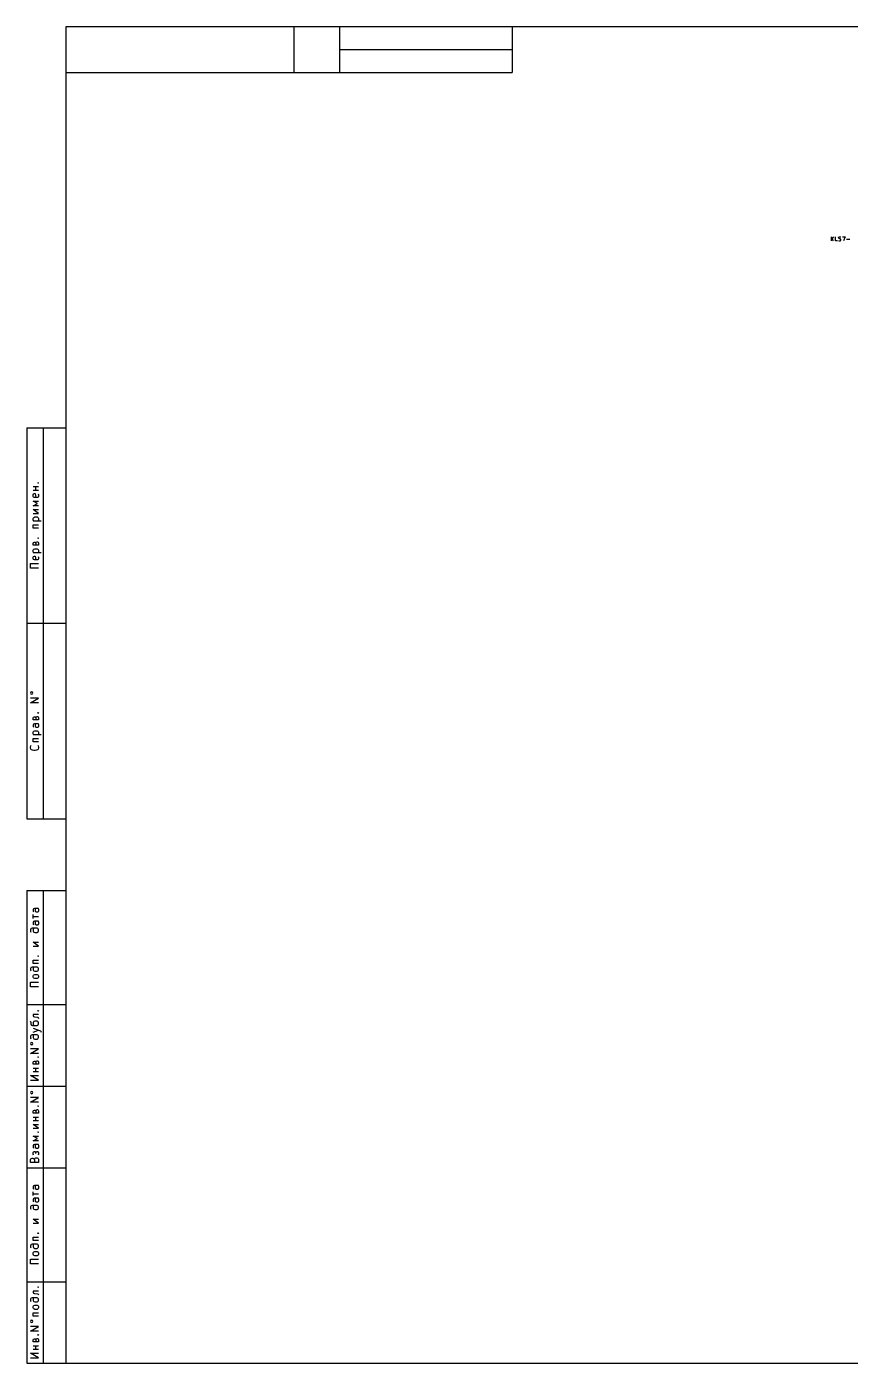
# Model space of a CAD drawing. Extents: x 0.3 to 23.2, y -16.5 to -0.2.
# Drawn here: x 0.31 to 10.26, y -16.34 to -0.2 of the extents above; entities that cross this region are included whole.
import ezdxf

# ---------------------------------------------------------------- set-up
doc = ezdxf.new("R2010")
doc.units = 0
doc.header["$MEASUREMENT"] = 0
doc.layers.add('CYAN2', color=4, linetype='CONTINUOUS')
doc.layers.add('RED2', color=1, linetype='CONTINUOUS')

msp = doc.modelspace()

# ---------------------------------------------------------------- linework, layer by layer
at = {"layer": 'CYAN2', "linetype": 'CONTINUOUS'}
for p, q in [((10.036, -2.783), (10.036, -2.733)), ((10.064, -2.733), (10.036, -2.761)), ((10.086, -2.783), (10.086, -2.733)), ((10.124, -2.742), (10.126, -2.738)), ((10.124, -2.747), (10.124, -2.742)), ((10.126, -2.738), (10.129, -2.735)), ((10.129, -2.735), (10.133, -2.733)), ((10.133, -2.733), (10.145, -2.733)), ((10.145, -2.733), (10.152, -2.735)), ((10.169, -2.733), (10.202, -2.733)), ((10.202, -2.733), (10.181, -2.783)), ((10.064, -2.783), (10.043, -2.754)), ((10.11, -2.783), (10.086, -2.783)), ((10.126, -2.752), (10.124, -2.747)), ((10.124, -2.78), (10.131, -2.783)), ((10.129, -2.754), (10.126, -2.752)), ((10.133, -2.757), (10.129, -2.754)), ((10.131, -2.783), (10.143, -2.783)), ((10.143, -2.759), (10.133, -2.757)), ((10.148, -2.761), (10.143, -2.759)), ((10.143, -2.783), (10.148, -2.78)), ((10.15, -2.764), (10.148, -2.761)), ((10.148, -2.78), (10.15, -2.778)), ((10.152, -2.769), (10.15, -2.764)), ((10.15, -2.778), (10.152, -2.773)), ((10.152, -2.773), (10.152, -2.769)), ((10.221, -2.764), (10.26, -2.764))]:
    msp.add_line(p, q, dxfattribs=at)
at = {"layer": 'RED2', "linetype": 'CONTINUOUS'}
for p, q in [((23.189, -0.197), (0.787, -0.197)), ((0.787, -0.197), (0.787, -16.338)), ((3.543, -0.197), (3.543, -0.748)), ((4.094, -0.197), (4.094, -0.748)), ((6.181, -0.197), (6.181, -0.748)), ((4.094, -0.472), (6.181, -0.472)), ((0.787, -0.748), (3.543, -0.748)), ((3.543, -0.748), (4.094, -0.748)), ((4.094, -0.748), (6.181, -0.748)), ((0.315, -5.039), (0.787, -5.039)), ((0.315, -5.039), (0.315, -9.763)), ((0.512, -5.039), (0.512, -9.763)), ((0.393, -5.751), (0.458, -5.751)), ((0.393, -5.794), (0.458, -5.794)), ((0.426, -5.794), (0.426, -5.751)), ((0.449, -5.704), (0.454, -5.7)), ((0.454, -5.709), (0.449, -5.704)), ((0.449, -5.704), (0.458, -5.704)), ((0.454, -5.7), (0.458, -5.704)), ((0.458, -5.704), (0.454, -5.709)), ((0.393, -5.85), (0.397, -5.84)), ((0.393, -5.869), (0.393, -5.85)), ((0.397, -5.878), (0.393, -5.869)), ((0.444, -5.953), (0.393, -5.925)), ((0.393, -5.925), (0.458, -5.925)), ((0.393, -5.981), (0.444, -5.953)), ((0.397, -5.84), (0.407, -5.836)), ((0.407, -5.883), (0.397, -5.878)), ((0.407, -5.836), (0.416, -5.836)), ((0.444, -5.883), (0.407, -5.883)), ((0.416, -5.836), (0.426, -5.883)), ((0.454, -5.878), (0.444, -5.883)), ((0.454, -5.84), (0.458, -5.85)), ((0.458, -5.869), (0.454, -5.878)), ((0.458, -5.85), (0.458, -5.869)), ((0.458, -5.981), (0.393, -5.981)), ((0.458, -6.075), (0.393, -6.028)), ((0.393, -6.028), (0.458, -6.028)), ((0.393, -6.075), (0.458, -6.075)), ((0.393, -6.136), (0.397, -6.126)), ((0.397, -6.126), (0.402, -6.122)), ((0.402, -6.122), (0.412, -6.117)), ((0.412, -6.117), (0.44, -6.117)), ((0.44, -6.117), (0.449, -6.122)), ((0.449, -6.122), (0.454, -6.126)), ((0.454, -6.126), (0.458, -6.136)), ((0.393, -6.154), (0.393, -6.136)), ((0.397, -6.164), (0.393, -6.154)), ((0.393, -6.164), (0.491, -6.164)), ((0.393, -6.253), (0.393, -6.211)), ((0.393, -6.211), (0.458, -6.211)), ((0.458, -6.253), (0.393, -6.253)), ((0.458, -6.154), (0.454, -6.164)), ((0.458, -6.136), (0.458, -6.154)), ((0.393, -6.436), (0.397, -6.426)), ((0.393, -6.459), (0.393, -6.436)), ((0.397, -6.426), (0.407, -6.422)), ((0.407, -6.422), (0.412, -6.422)), ((0.412, -6.422), (0.421, -6.426)), ((0.421, -6.426), (0.426, -6.436)), ((0.426, -6.436), (0.43, -6.422)), ((0.426, -6.436), (0.426, -6.459)), ((0.43, -6.422), (0.44, -6.417)), ((0.44, -6.417), (0.444, -6.417)), ((0.444, -6.417), (0.454, -6.422)), ((0.449, -6.375), (0.454, -6.37)), ((0.454, -6.379), (0.449, -6.375)), ((0.449, -6.375), (0.458, -6.375)), ((0.454, -6.37), (0.458, -6.375)), ((0.458, -6.375), (0.454, -6.379)), ((0.454, -6.422), (0.458, -6.431)), ((0.458, -6.431), (0.458, -6.459)), ((0.458, -6.459), (0.393, -6.459)), ((0.393, -6.52), (0.397, -6.511)), ((0.393, -6.539), (0.393, -6.52)), ((0.397, -6.548), (0.393, -6.539)), ((0.393, -6.548), (0.491, -6.548)), ((0.393, -6.604), (0.397, -6.595)), ((0.393, -6.623), (0.393, -6.604)), ((0.397, -6.511), (0.402, -6.506)), ((0.397, -6.595), (0.407, -6.59)), ((0.402, -6.506), (0.412, -6.501)), ((0.407, -6.59), (0.416, -6.59)), ((0.412, -6.501), (0.44, -6.501)), ((0.416, -6.59), (0.426, -6.637)), ((0.44, -6.501), (0.449, -6.506)), ((0.449, -6.506), (0.454, -6.511)), ((0.454, -6.511), (0.458, -6.52)), ((0.458, -6.539), (0.454, -6.548)), ((0.454, -6.595), (0.458, -6.604)), ((0.458, -6.52), (0.458, -6.539)), ((0.458, -6.604), (0.458, -6.623)), ((0.36, -6.736), (0.36, -6.679)), ((0.36, -6.679), (0.458, -6.679)), ((0.458, -6.736), (0.36, -6.736)), ((0.397, -6.632), (0.393, -6.623)), ((0.407, -6.637), (0.397, -6.632)), ((0.444, -6.637), (0.407, -6.637)), ((0.454, -6.632), (0.444, -6.637)), ((0.458, -6.623), (0.454, -6.632)), ((0.315, -7.401), (0.787, -7.401)), ((0.374, -8.231), (0.365, -8.235)), ((0.383, -8.235), (0.374, -8.231)), ((0.365, -8.235), (0.36, -8.245)), ((0.36, -8.245), (0.365, -8.254)), ((0.36, -8.362), (0.458, -8.306)), ((0.458, -8.306), (0.36, -8.306)), ((0.458, -8.362), (0.36, -8.362)), ((0.365, -8.254), (0.374, -8.259)), ((0.374, -8.259), (0.383, -8.254)), ((0.388, -8.245), (0.383, -8.235)), ((0.383, -8.254), (0.388, -8.245)), ((0.393, -8.545), (0.397, -8.535)), ((0.393, -8.568), (0.393, -8.545)), ((0.397, -8.535), (0.407, -8.531)), ((0.407, -8.531), (0.412, -8.531)), ((0.412, -8.531), (0.421, -8.535)), ((0.421, -8.535), (0.426, -8.545)), ((0.426, -8.545), (0.43, -8.531)), ((0.426, -8.545), (0.426, -8.568)), ((0.43, -8.531), (0.44, -8.526)), ((0.44, -8.526), (0.444, -8.526)), ((0.444, -8.526), (0.454, -8.531)), ((0.449, -8.484), (0.454, -8.479)), ((0.454, -8.489), (0.449, -8.484)), ((0.449, -8.484), (0.458, -8.484)), ((0.454, -8.479), (0.458, -8.484)), ((0.458, -8.484), (0.454, -8.489)), ((0.454, -8.531), (0.458, -8.54)), ((0.458, -8.54), (0.458, -8.568)), ((0.458, -8.568), (0.393, -8.568)), ((0.397, -8.62), (0.393, -8.629)), ((0.393, -8.629), (0.393, -8.648)), ((0.393, -8.648), (0.397, -8.657)), ((0.393, -8.718), (0.397, -8.709)), ((0.407, -8.615), (0.397, -8.62)), ((0.397, -8.709), (0.402, -8.704)), ((0.402, -8.704), (0.412, -8.699)), ((0.458, -8.615), (0.407, -8.615)), ((0.412, -8.699), (0.44, -8.699)), ((0.421, -8.624), (0.416, -8.615)), ((0.421, -8.648), (0.421, -8.624)), ((0.426, -8.657), (0.421, -8.648)), ((0.435, -8.662), (0.426, -8.657)), ((0.444, -8.662), (0.435, -8.662)), ((0.44, -8.699), (0.449, -8.704)), ((0.454, -8.657), (0.444, -8.662)), ((0.449, -8.704), (0.454, -8.709)), ((0.454, -8.615), (0.458, -8.624)), ((0.458, -8.648), (0.454, -8.657)), ((0.454, -8.709), (0.458, -8.718)), ((0.458, -8.624), (0.458, -8.648)), ((0.365, -8.882), (0.369, -8.878)), ((0.393, -8.737), (0.393, -8.718)), ((0.397, -8.746), (0.393, -8.737)), ((0.393, -8.746), (0.491, -8.746)), ((0.393, -8.835), (0.393, -8.793)), ((0.393, -8.793), (0.458, -8.793)), ((0.458, -8.835), (0.393, -8.835)), ((0.449, -8.878), (0.454, -8.882)), ((0.458, -8.737), (0.454, -8.746)), ((0.458, -8.718), (0.458, -8.737)), ((0.36, -8.896), (0.365, -8.882)), ((0.36, -8.906), (0.36, -8.896)), ((0.365, -8.92), (0.36, -8.906)), ((0.374, -8.929), (0.365, -8.92)), ((0.383, -8.934), (0.374, -8.929)), ((0.402, -8.938), (0.383, -8.934)), ((0.416, -8.938), (0.402, -8.938)), ((0.435, -8.934), (0.416, -8.938)), ((0.444, -8.929), (0.435, -8.934)), ((0.454, -8.92), (0.444, -8.929)), ((0.454, -8.882), (0.458, -8.896)), ((0.458, -8.906), (0.454, -8.92)), ((0.458, -8.896), (0.458, -8.906)), ((0.315, -9.763), (0.787, -9.763)), ((0.315, -10.629), (0.787, -10.629)), ((0.315, -10.629), (0.315, -16.338)), ((0.512, -10.629), (0.512, -16.338)), ((0.397, -10.85), (0.393, -10.859)), ((0.393, -10.859), (0.393, -10.878)), ((0.393, -10.878), (0.397, -10.887)), ((0.393, -10.967), (0.393, -10.92)), ((0.393, -10.944), (0.458, -10.944)), ((0.407, -10.845), (0.397, -10.85)), ((0.458, -10.845), (0.407, -10.845)), ((0.421, -10.854), (0.416, -10.845)), ((0.421, -10.878), (0.421, -10.854)), ((0.426, -10.887), (0.421, -10.878)), ((0.435, -10.892), (0.426, -10.887)), ((0.444, -10.892), (0.435, -10.892)), ((0.454, -10.887), (0.444, -10.892)), ((0.454, -10.845), (0.458, -10.854)), ((0.458, -10.878), (0.454, -10.887)), ((0.458, -10.854), (0.458, -10.878)), ((0.365, -11.093), (0.36, -11.103)), ((0.36, -11.103), (0.36, -11.122)), ((0.36, -11.122), (0.365, -11.131)), ((0.369, -11.089), (0.365, -11.093)), ((0.379, -11.084), (0.369, -11.089)), ((0.44, -11.084), (0.379, -11.084)), ((0.397, -11.004), (0.393, -11.014)), ((0.393, -11.014), (0.393, -11.033)), ((0.393, -11.033), (0.397, -11.042)), ((0.397, -11.089), (0.393, -11.098)), ((0.393, -11.098), (0.393, -11.117)), ((0.393, -11.117), (0.397, -11.126)), ((0.407, -11), (0.397, -11.004)), ((0.402, -11.084), (0.397, -11.089)), ((0.397, -11.126), (0.402, -11.131)), ((0.402, -11.131), (0.412, -11.136)), ((0.458, -11), (0.407, -11)), ((0.412, -11.136), (0.44, -11.136)), ((0.421, -11.009), (0.416, -11)), ((0.421, -11.033), (0.421, -11.009)), ((0.426, -11.042), (0.421, -11.033)), ((0.435, -11.047), (0.426, -11.042)), ((0.444, -11.047), (0.435, -11.047)), ((0.449, -11.089), (0.44, -11.084)), ((0.44, -11.136), (0.449, -11.131)), ((0.454, -11.042), (0.444, -11.047)), ((0.454, -11.093), (0.449, -11.089)), ((0.449, -11.131), (0.454, -11.126)), ((0.454, -11), (0.458, -11.009)), ((0.458, -11.033), (0.454, -11.042)), ((0.458, -11.103), (0.454, -11.093)), ((0.454, -11.126), (0.458, -11.117)), ((0.458, -11.009), (0.458, -11.033)), ((0.458, -11.117), (0.458, -11.103)), ((0.458, -11.3), (0.393, -11.253)), ((0.393, -11.253), (0.458, -11.253)), ((0.393, -11.3), (0.458, -11.3)), ((0.449, -11.422), (0.454, -11.417)), ((0.454, -11.426), (0.449, -11.422)), ((0.449, -11.422), (0.458, -11.422)), ((0.454, -11.417), (0.458, -11.422)), ((0.458, -11.422), (0.454, -11.426)), ((0.365, -11.562), (0.36, -11.572)), ((0.36, -11.572), (0.36, -11.59)), ((0.36, -11.59), (0.365, -11.6)), ((0.369, -11.558), (0.365, -11.562)), ((0.379, -11.553), (0.369, -11.558)), ((0.44, -11.553), (0.379, -11.553)), ((0.393, -11.511), (0.393, -11.468)), ((0.393, -11.468), (0.458, -11.468)), ((0.458, -11.511), (0.393, -11.511)), ((0.397, -11.558), (0.393, -11.567)), ((0.393, -11.567), (0.393, -11.586)), ((0.393, -11.586), (0.397, -11.595)), ((0.402, -11.553), (0.397, -11.558)), ((0.397, -11.595), (0.402, -11.6)), ((0.402, -11.6), (0.412, -11.604)), ((0.412, -11.604), (0.44, -11.604)), ((0.449, -11.558), (0.44, -11.553)), ((0.44, -11.604), (0.449, -11.6)), ((0.454, -11.562), (0.449, -11.558)), ((0.449, -11.6), (0.454, -11.595)), ((0.458, -11.572), (0.454, -11.562)), ((0.454, -11.595), (0.458, -11.586)), ((0.458, -11.586), (0.458, -11.572)), ((0.36, -11.792), (0.36, -11.736)), ((0.36, -11.736), (0.458, -11.736)), ((0.393, -11.661), (0.397, -11.651)), ((0.393, -11.675), (0.393, -11.661)), ((0.397, -11.684), (0.393, -11.675)), ((0.397, -11.651), (0.402, -11.647)), ((0.402, -11.689), (0.397, -11.684)), ((0.402, -11.647), (0.412, -11.642)), ((0.412, -11.693), (0.402, -11.689)), ((0.412, -11.642), (0.44, -11.642)), ((0.44, -11.693), (0.412, -11.693)), ((0.44, -11.642), (0.449, -11.647)), ((0.449, -11.689), (0.44, -11.693)), ((0.449, -11.647), (0.454, -11.651)), ((0.454, -11.684), (0.449, -11.689)), ((0.454, -11.651), (0.458, -11.661)), ((0.458, -11.675), (0.454, -11.684)), ((0.458, -11.661), (0.458, -11.675)), ((0.458, -11.792), (0.36, -11.792)), ((0.315, -12.007), (0.787, -12.007)), ((0.449, -12.08), (0.454, -12.075)), ((0.454, -12.085), (0.449, -12.08)), ((0.449, -12.08), (0.458, -12.08)), ((0.454, -12.075), (0.458, -12.08)), ((0.458, -12.08), (0.454, -12.085)), ((0.355, -12.207), (0.36, -12.211)), ((0.36, -12.211), (0.365, -12.221)), ((0.365, -12.221), (0.365, -12.239)), ((0.365, -12.239), (0.369, -12.249)), ((0.369, -12.249), (0.374, -12.254)), ((0.374, -12.254), (0.383, -12.258)), ((0.383, -12.258), (0.44, -12.258)), ((0.458, -12.127), (0.393, -12.127)), ((0.393, -12.127), (0.393, -12.141)), ((0.393, -12.141), (0.397, -12.15)), ((0.397, -12.216), (0.393, -12.225)), ((0.393, -12.225), (0.393, -12.244)), ((0.393, -12.244), (0.397, -12.254)), ((0.397, -12.15), (0.407, -12.155)), ((0.402, -12.211), (0.397, -12.216)), ((0.397, -12.254), (0.402, -12.258)), ((0.412, -12.207), (0.402, -12.211)), ((0.407, -12.155), (0.444, -12.16)), ((0.44, -12.207), (0.412, -12.207)), ((0.449, -12.211), (0.44, -12.207)), ((0.44, -12.258), (0.449, -12.254)), ((0.444, -12.16), (0.454, -12.164)), ((0.454, -12.216), (0.449, -12.211)), ((0.449, -12.254), (0.454, -12.249)), ((0.454, -12.164), (0.458, -12.174)), ((0.458, -12.225), (0.454, -12.216)), ((0.454, -12.249), (0.458, -12.239)), ((0.458, -12.239), (0.458, -12.225)), ((0.365, -12.38), (0.36, -12.389)), ((0.36, -12.389), (0.36, -12.408)), ((0.36, -12.408), (0.365, -12.418)), ((0.369, -12.375), (0.365, -12.38)), ((0.379, -12.371), (0.369, -12.375)), ((0.44, -12.371), (0.379, -12.371)), ((0.393, -12.291), (0.458, -12.314)), ((0.393, -12.338), (0.458, -12.314)), ((0.397, -12.375), (0.393, -12.385)), ((0.393, -12.385), (0.393, -12.403)), ((0.393, -12.403), (0.397, -12.413)), ((0.402, -12.371), (0.397, -12.375)), ((0.397, -12.413), (0.402, -12.418)), ((0.402, -12.418), (0.412, -12.422)), ((0.412, -12.422), (0.44, -12.422)), ((0.449, -12.375), (0.44, -12.371)), ((0.44, -12.422), (0.449, -12.418)), ((0.454, -12.38), (0.449, -12.375)), ((0.449, -12.418), (0.454, -12.413)), ((0.458, -12.389), (0.454, -12.38)), ((0.454, -12.413), (0.458, -12.403)), ((0.458, -12.314), (0.482, -12.324)), ((0.458, -12.403), (0.458, -12.389)), ((0.482, -12.324), (0.487, -12.328)), ((0.487, -12.328), (0.491, -12.338)), ((0.365, -12.469), (0.36, -12.478)), ((0.36, -12.478), (0.365, -12.488)), ((0.36, -12.596), (0.458, -12.539)), ((0.458, -12.539), (0.36, -12.539)), ((0.374, -12.464), (0.365, -12.469)), ((0.365, -12.488), (0.374, -12.493)), ((0.383, -12.469), (0.374, -12.464)), ((0.374, -12.493), (0.383, -12.488)), ((0.388, -12.478), (0.383, -12.469)), ((0.383, -12.488), (0.388, -12.478)), ((0.458, -12.596), (0.36, -12.596)), ((0.393, -12.703), (0.397, -12.694)), ((0.393, -12.727), (0.393, -12.703)), ((0.458, -12.727), (0.393, -12.727)), ((0.397, -12.694), (0.407, -12.689)), ((0.407, -12.689), (0.412, -12.689)), ((0.412, -12.689), (0.421, -12.694)), ((0.421, -12.694), (0.426, -12.703)), ((0.426, -12.703), (0.43, -12.689)), ((0.426, -12.703), (0.426, -12.727)), ((0.43, -12.689), (0.44, -12.685)), ((0.44, -12.685), (0.444, -12.685)), ((0.444, -12.685), (0.454, -12.689)), ((0.449, -12.643), (0.454, -12.638)), ((0.454, -12.647), (0.449, -12.643)), ((0.449, -12.643), (0.458, -12.643)), ((0.454, -12.638), (0.458, -12.643)), ((0.458, -12.643), (0.454, -12.647)), ((0.454, -12.689), (0.458, -12.699)), ((0.458, -12.699), (0.458, -12.727)), ((0.458, -12.919), (0.36, -12.863)), ((0.36, -12.863), (0.458, -12.863)), ((0.393, -12.774), (0.458, -12.774)), ((0.393, -12.816), (0.458, -12.816)), ((0.426, -12.816), (0.426, -12.774)), ((0.315, -12.992), (0.787, -12.992)), ((0.36, -12.919), (0.458, -12.919)), ((0.365, -13.06), (0.36, -13.069)), ((0.36, -13.069), (0.365, -13.078)), ((0.374, -13.055), (0.365, -13.06)), ((0.383, -13.06), (0.374, -13.055)), ((0.388, -13.069), (0.383, -13.06)), ((0.383, -13.078), (0.388, -13.069)), ((0.36, -13.186), (0.458, -13.13)), ((0.458, -13.13), (0.36, -13.13)), ((0.458, -13.186), (0.36, -13.186)), ((0.365, -13.078), (0.374, -13.083)), ((0.374, -13.083), (0.383, -13.078)), ((0.449, -13.233), (0.454, -13.228)), ((0.454, -13.238), (0.449, -13.233)), ((0.449, -13.233), (0.458, -13.233)), ((0.454, -13.228), (0.458, -13.233)), ((0.458, -13.233), (0.454, -13.238)), ((0.393, -13.294), (0.397, -13.285)), ((0.393, -13.317), (0.393, -13.294)), ((0.458, -13.317), (0.393, -13.317)), ((0.393, -13.364), (0.458, -13.364)), ((0.397, -13.285), (0.407, -13.28)), ((0.407, -13.28), (0.412, -13.28)), ((0.412, -13.28), (0.421, -13.285)), ((0.421, -13.285), (0.426, -13.294)), ((0.426, -13.294), (0.43, -13.28)), ((0.426, -13.294), (0.426, -13.317)), ((0.426, -13.406), (0.426, -13.364)), ((0.43, -13.28), (0.44, -13.275)), ((0.44, -13.275), (0.444, -13.275)), ((0.444, -13.275), (0.454, -13.28)), ((0.454, -13.28), (0.458, -13.289)), ((0.458, -13.289), (0.458, -13.317)), ((0.393, -13.406), (0.458, -13.406)), ((0.458, -13.5), (0.393, -13.453)), ((0.393, -13.453), (0.458, -13.453)), ((0.393, -13.5), (0.458, -13.5)), ((0.449, -13.547), (0.454, -13.542)), ((0.454, -13.552), (0.449, -13.547)), ((0.449, -13.547), (0.458, -13.547)), ((0.454, -13.542), (0.458, -13.547)), ((0.458, -13.547), (0.454, -13.552)), ((0.444, -13.622), (0.393, -13.594)), ((0.393, -13.594), (0.458, -13.594)), ((0.393, -13.65), (0.444, -13.622)), ((0.458, -13.65), (0.393, -13.65)), ((0.397, -13.702), (0.393, -13.711)), ((0.393, -13.711), (0.393, -13.73)), ((0.407, -13.697), (0.397, -13.702)), ((0.458, -13.697), (0.407, -13.697)), ((0.421, -13.706), (0.416, -13.697)), ((0.421, -13.73), (0.421, -13.706)), ((0.454, -13.697), (0.458, -13.706)), ((0.458, -13.706), (0.458, -13.73)), ((0.36, -13.88), (0.365, -13.87)), ((0.36, -13.913), (0.36, -13.88)), ((0.365, -13.87), (0.369, -13.866)), ((0.369, -13.866), (0.379, -13.861)), ((0.379, -13.861), (0.388, -13.861)), ((0.388, -13.861), (0.397, -13.866)), ((0.393, -13.73), (0.397, -13.739)), ((0.393, -13.795), (0.397, -13.786)), ((0.393, -13.814), (0.393, -13.795)), ((0.397, -13.824), (0.393, -13.814)), ((0.397, -13.786), (0.407, -13.781)), ((0.397, -13.866), (0.402, -13.87)), ((0.402, -13.87), (0.407, -13.88)), ((0.407, -13.781), (0.412, -13.781)), ((0.407, -13.88), (0.412, -13.866)), ((0.407, -13.88), (0.407, -13.913)), ((0.412, -13.781), (0.421, -13.786)), ((0.412, -13.866), (0.416, -13.861)), ((0.416, -13.861), (0.426, -13.856)), ((0.426, -13.739), (0.421, -13.73)), ((0.421, -13.786), (0.426, -13.795)), ((0.435, -13.744), (0.426, -13.739)), ((0.426, -13.795), (0.43, -13.786)), ((0.426, -13.805), (0.426, -13.795)), ((0.426, -13.856), (0.44, -13.856)), ((0.43, -13.786), (0.44, -13.781)), ((0.444, -13.744), (0.435, -13.744)), ((0.44, -13.781), (0.444, -13.781)), ((0.44, -13.856), (0.449, -13.861)), ((0.454, -13.739), (0.444, -13.744)), ((0.444, -13.781), (0.454, -13.786)), ((0.449, -13.861), (0.454, -13.866)), ((0.458, -13.73), (0.454, -13.739)), ((0.454, -13.786), (0.458, -13.795)), ((0.458, -13.814), (0.454, -13.824)), ((0.454, -13.866), (0.458, -13.875)), ((0.458, -13.795), (0.458, -13.814)), ((0.458, -13.875), (0.458, -13.913)), ((0.315, -13.976), (0.787, -13.976)), ((0.458, -13.913), (0.36, -13.913)), ((0.397, -14.196), (0.393, -14.206)), ((0.407, -14.192), (0.397, -14.196)), ((0.458, -14.192), (0.407, -14.192)), ((0.421, -14.201), (0.416, -14.192)), ((0.421, -14.224), (0.421, -14.201)), ((0.454, -14.192), (0.458, -14.201)), ((0.458, -14.201), (0.458, -14.224)), ((0.393, -14.206), (0.393, -14.224)), ((0.393, -14.224), (0.397, -14.234)), ((0.393, -14.313), (0.393, -14.267)), ((0.393, -14.29), (0.458, -14.29)), ((0.397, -14.351), (0.393, -14.36)), ((0.393, -14.36), (0.393, -14.379)), ((0.407, -14.346), (0.397, -14.351)), ((0.458, -14.346), (0.407, -14.346)), ((0.421, -14.356), (0.416, -14.346)), ((0.426, -14.234), (0.421, -14.224)), ((0.421, -14.379), (0.421, -14.356)), ((0.435, -14.238), (0.426, -14.234)), ((0.444, -14.238), (0.435, -14.238)), ((0.454, -14.234), (0.444, -14.238)), ((0.458, -14.224), (0.454, -14.234)), ((0.454, -14.346), (0.458, -14.356)), ((0.458, -14.356), (0.458, -14.379)), ((0.365, -14.44), (0.36, -14.449)), ((0.36, -14.449), (0.36, -14.468)), ((0.36, -14.468), (0.365, -14.477)), ((0.369, -14.435), (0.365, -14.44)), ((0.379, -14.431), (0.369, -14.435)), ((0.44, -14.431), (0.379, -14.431)), ((0.393, -14.379), (0.397, -14.388)), ((0.397, -14.435), (0.393, -14.445)), ((0.393, -14.445), (0.393, -14.463)), ((0.393, -14.463), (0.397, -14.473)), ((0.402, -14.431), (0.397, -14.435)), ((0.397, -14.473), (0.402, -14.477)), ((0.402, -14.477), (0.412, -14.482)), ((0.412, -14.482), (0.44, -14.482)), ((0.426, -14.388), (0.421, -14.379)), ((0.435, -14.393), (0.426, -14.388)), ((0.444, -14.393), (0.435, -14.393)), ((0.449, -14.435), (0.44, -14.431)), ((0.44, -14.482), (0.449, -14.477)), ((0.454, -14.388), (0.444, -14.393)), ((0.454, -14.44), (0.449, -14.435)), ((0.449, -14.477), (0.454, -14.473)), ((0.458, -14.379), (0.454, -14.388)), ((0.458, -14.449), (0.454, -14.44)), ((0.454, -14.473), (0.458, -14.463)), ((0.458, -14.463), (0.458, -14.449)), ((0.458, -14.646), (0.393, -14.599)), ((0.393, -14.599), (0.458, -14.599)), ((0.393, -14.646), (0.458, -14.646)), ((0.393, -14.857), (0.393, -14.815)), ((0.393, -14.815), (0.458, -14.815)), ((0.449, -14.768), (0.454, -14.763)), ((0.454, -14.773), (0.449, -14.768)), ((0.449, -14.768), (0.458, -14.768)), ((0.454, -14.763), (0.458, -14.768)), ((0.458, -14.768), (0.454, -14.773)), ((0.365, -14.909), (0.36, -14.918)), ((0.36, -14.918), (0.36, -14.937)), ((0.36, -14.937), (0.365, -14.946)), ((0.369, -14.904), (0.365, -14.909)), ((0.379, -14.899), (0.369, -14.904)), ((0.44, -14.899), (0.379, -14.899)), ((0.458, -14.857), (0.393, -14.857)), ((0.397, -14.904), (0.393, -14.913)), ((0.393, -14.913), (0.393, -14.932)), ((0.393, -14.932), (0.397, -14.941)), ((0.393, -15.007), (0.397, -14.998)), ((0.393, -15.021), (0.393, -15.007)), ((0.402, -14.899), (0.397, -14.904)), ((0.397, -14.941), (0.402, -14.946)), ((0.397, -14.998), (0.402, -14.993)), ((0.402, -14.946), (0.412, -14.951)), ((0.402, -14.993), (0.412, -14.988)), ((0.412, -14.951), (0.44, -14.951)), ((0.412, -14.988), (0.44, -14.988)), ((0.449, -14.904), (0.44, -14.899)), ((0.44, -14.951), (0.449, -14.946)), ((0.44, -14.988), (0.449, -14.993)), ((0.454, -14.909), (0.449, -14.904)), ((0.449, -14.946), (0.454, -14.941)), ((0.449, -14.993), (0.454, -14.998)), ((0.458, -14.918), (0.454, -14.909)), ((0.454, -14.941), (0.458, -14.932)), ((0.454, -14.998), (0.458, -15.007)), ((0.458, -14.932), (0.458, -14.918)), ((0.458, -15.007), (0.458, -15.021)), ((0.36, -15.138), (0.36, -15.082)), ((0.36, -15.082), (0.458, -15.082)), ((0.458, -15.138), (0.36, -15.138)), ((0.397, -15.031), (0.393, -15.021)), ((0.402, -15.035), (0.397, -15.031)), ((0.412, -15.04), (0.402, -15.035)), ((0.44, -15.04), (0.412, -15.04)), ((0.449, -15.035), (0.44, -15.04)), ((0.454, -15.031), (0.449, -15.035)), ((0.458, -15.021), (0.454, -15.031)), ((0.315, -15.354), (0.787, -15.354)), ((0.458, -15.466), (0.393, -15.466)), ((0.393, -15.466), (0.393, -15.48)), ((0.393, -15.48), (0.397, -15.49)), ((0.397, -15.49), (0.407, -15.495)), ((0.407, -15.495), (0.444, -15.499)), ((0.449, -15.42), (0.454, -15.415)), ((0.454, -15.424), (0.449, -15.42)), ((0.449, -15.42), (0.458, -15.42)), ((0.454, -15.415), (0.458, -15.42)), ((0.458, -15.42), (0.454, -15.424)), ((0.365, -15.555), (0.36, -15.565)), ((0.36, -15.565), (0.36, -15.584)), ((0.36, -15.584), (0.365, -15.593)), ((0.369, -15.551), (0.365, -15.555)), ((0.379, -15.546), (0.369, -15.551)), ((0.44, -15.546), (0.379, -15.546)), ((0.397, -15.551), (0.393, -15.56)), ((0.393, -15.56), (0.393, -15.579)), ((0.393, -15.579), (0.397, -15.588)), ((0.393, -15.654), (0.397, -15.644)), ((0.393, -15.668), (0.393, -15.654)), ((0.402, -15.546), (0.397, -15.551)), ((0.397, -15.588), (0.402, -15.593)), ((0.397, -15.644), (0.402, -15.64)), ((0.402, -15.593), (0.412, -15.598)), ((0.402, -15.64), (0.412, -15.635)), ((0.412, -15.598), (0.44, -15.598)), ((0.412, -15.635), (0.44, -15.635)), ((0.449, -15.551), (0.44, -15.546)), ((0.44, -15.598), (0.449, -15.593)), ((0.44, -15.635), (0.449, -15.64)), ((0.444, -15.499), (0.454, -15.504)), ((0.454, -15.555), (0.449, -15.551)), ((0.449, -15.593), (0.454, -15.588)), ((0.449, -15.64), (0.454, -15.644)), ((0.454, -15.504), (0.458, -15.513)), ((0.458, -15.565), (0.454, -15.555)), ((0.454, -15.588), (0.458, -15.579)), ((0.454, -15.644), (0.458, -15.654)), ((0.458, -15.579), (0.458, -15.565)), ((0.458, -15.654), (0.458, -15.668)), ((0.374, -15.818), (0.365, -15.823)), ((0.383, -15.823), (0.374, -15.818)), ((0.397, -15.677), (0.393, -15.668)), ((0.393, -15.771), (0.393, -15.729)), ((0.393, -15.729), (0.458, -15.729)), ((0.458, -15.771), (0.393, -15.771)), ((0.402, -15.682), (0.397, -15.677)), ((0.412, -15.687), (0.402, -15.682)), ((0.44, -15.687), (0.412, -15.687)), ((0.449, -15.682), (0.44, -15.687)), ((0.454, -15.677), (0.449, -15.682)), ((0.458, -15.668), (0.454, -15.677)), ((0.365, -15.823), (0.36, -15.832)), ((0.36, -15.832), (0.365, -15.841)), ((0.36, -15.949), (0.458, -15.893)), ((0.458, -15.893), (0.36, -15.893)), ((0.458, -15.949), (0.36, -15.949)), ((0.365, -15.841), (0.374, -15.846)), ((0.374, -15.846), (0.383, -15.841)), ((0.388, -15.832), (0.383, -15.823)), ((0.383, -15.841), (0.388, -15.832)), ((0.393, -16.057), (0.397, -16.048)), ((0.393, -16.08), (0.393, -16.057)), ((0.458, -16.08), (0.393, -16.08)), ((0.393, -16.127), (0.458, -16.127)), ((0.397, -16.048), (0.407, -16.043)), ((0.407, -16.043), (0.412, -16.043)), ((0.412, -16.043), (0.421, -16.048)), ((0.421, -16.048), (0.426, -16.057)), ((0.426, -16.057), (0.43, -16.043)), ((0.426, -16.057), (0.426, -16.08)), ((0.426, -16.169), (0.426, -16.127)), ((0.43, -16.043), (0.44, -16.038)), ((0.44, -16.038), (0.444, -16.038)), ((0.444, -16.038), (0.454, -16.043)), ((0.449, -15.996), (0.454, -15.991)), ((0.454, -16.001), (0.449, -15.996)), ((0.449, -15.996), (0.458, -15.996)), ((0.454, -15.991), (0.458, -15.996)), ((0.458, -15.996), (0.454, -16.001)), ((0.454, -16.043), (0.458, -16.052)), ((0.458, -16.052), (0.458, -16.08)), ((0.458, -16.273), (0.36, -16.216)), ((0.36, -16.216), (0.458, -16.216)), ((0.36, -16.273), (0.458, -16.273)), ((0.393, -16.169), (0.458, -16.169)), ((0.315, -16.338), (0.787, -16.338)), ((0.787, -16.338), (23.189, -16.338))]:
    msp.add_line(p, q, dxfattribs=at)

doc.saveas('drawing.dxf')
